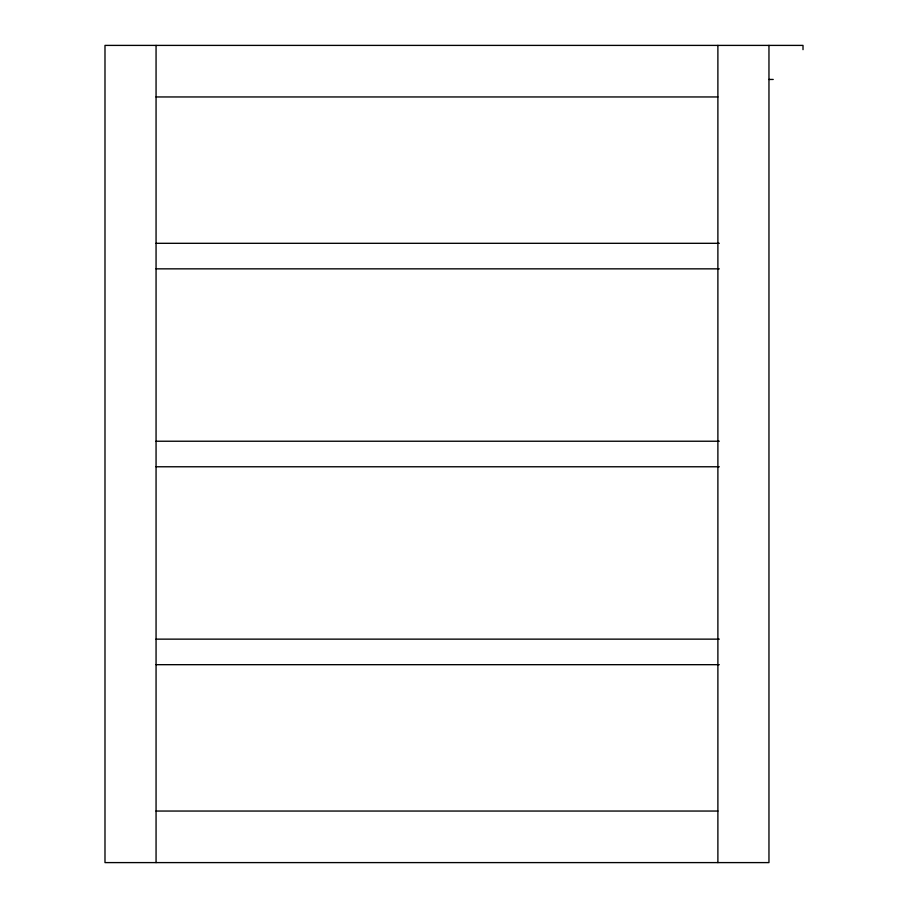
<?xml version="1.0" encoding="UTF-8"?>
<svg xmlns="http://www.w3.org/2000/svg" width="908" height="908" viewBox="0 0 908 908"><rect width="100%" height="100%" fill="white"/><g stroke="black" fill="none" stroke-linecap="round" stroke-linejoin="round"><path stroke-width="1.36" d="M768.962 79.45L773.219 79.45M156.062 96.952L717.888 96.952M156.062 243.31L719.306 243.31M156.062 268.847L719.306 268.847M156.062 441.231L719.306 441.231M156.062 466.769L719.306 466.769M156.062 639.141L719.306 639.141M156.062 664.679L719.306 664.679M156.062 811.048L717.888 811.048M803.013 49.656L803.013 45.4L104.987 45.4L104.987 862.6L768.962 862.6L768.962 45.4M717.888 45.4L717.888 862.6M156.062 45.4L156.062 862.6"/></g></svg>
